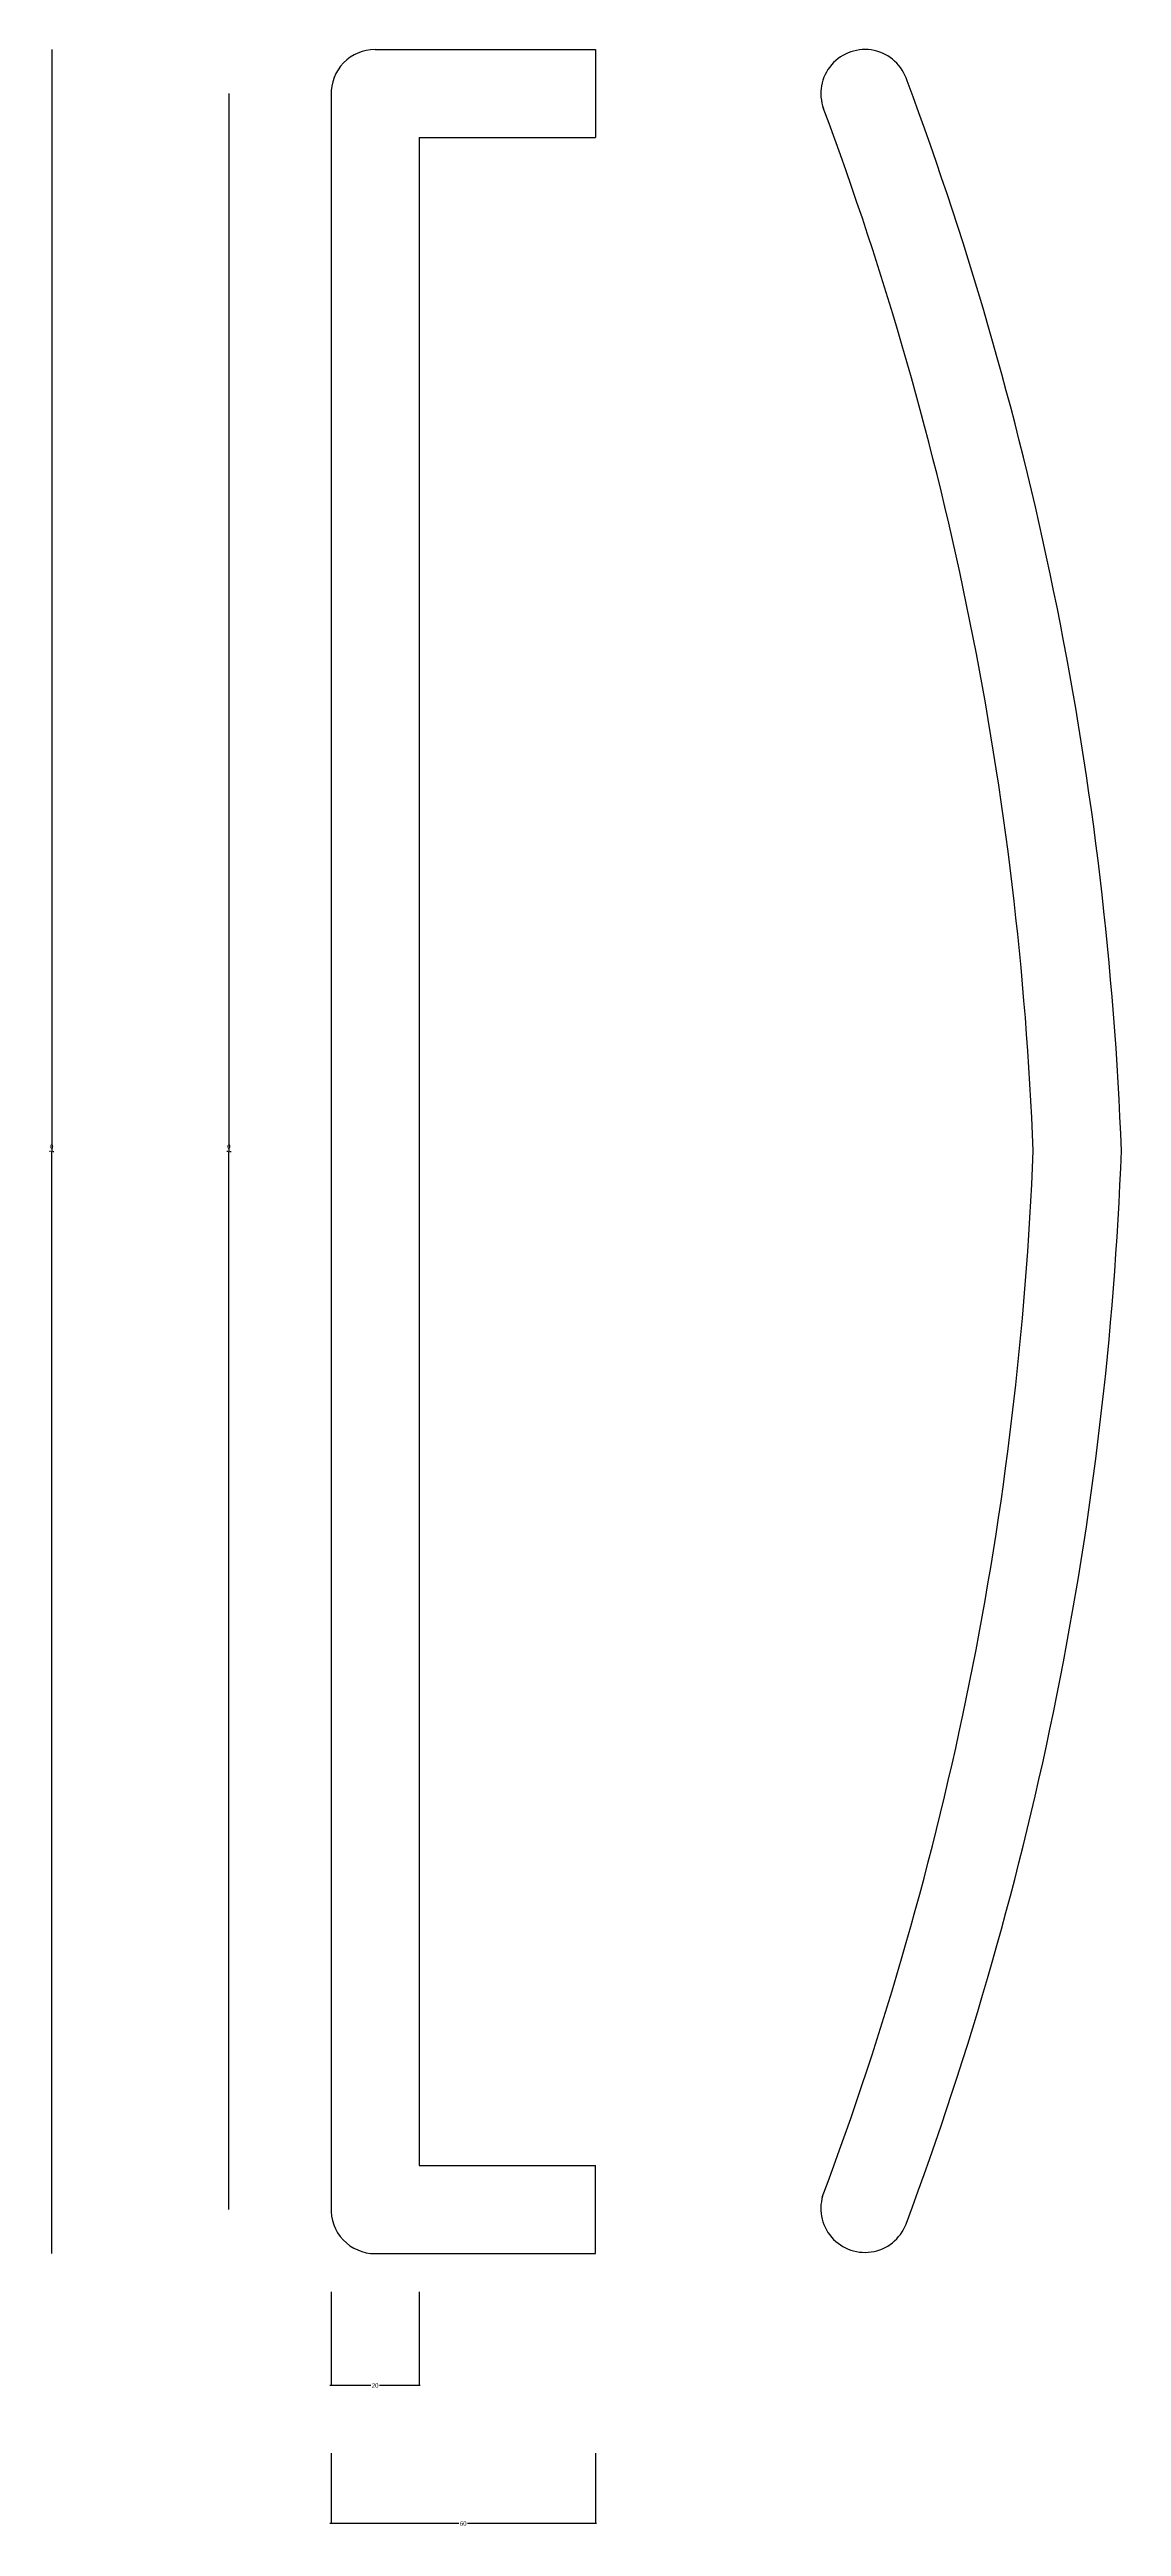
# Model space of a CAD drawing. Header units: metres. Extents: x 1016 to 1259, y 248 to 810.
import ezdxf

# ---------------------------------------------------------------- set-up
doc = ezdxf.new("R2010")
doc.units = ezdxf.units.M
doc.layers.add('7', color=7, linetype='Continuous')
doc.layers.add('DIM', color=3, linetype='Continuous')
doc.dimstyles.get("Standard").update_dxf_attribs({"dimtxt": 2.5, "dimasz": 2.5, "dimexe": 1.25, "dimexo": 0.625, "dimtad": 1, "dimcen": 2.5, "dimazin": 3, "dimtfac": 1, "dimtmove": 0, "dimatfit": 3})

# ---------------------------------------------------------------- blocks, each defined once
blk = doc.blocks.new('*D1')
for p, q in [((1016.55, 810.13), (1016.55, 559.99)), ((1016.3, 559.99), (1016.05, 559.99)), ((1016.55, 309.86), (1016.55, 559.99)), ((1016.55, 559.99), (1016.55, 559.99)), ((1016.8, 559.99), (1017.05, 559.99))]:
    blk.add_line(p, q)
at = {"layer": 'Defpoints'}
for p in [(1016.55, 810.13), (1016.55, 559.99), (1016.55, 309.86)]:
    blk.add_point(p, dxfattribs=at)
at = {"layer": 'DIM', "insert": (1016.55, 561.115), "char_height": 1, "attachment_point": 5}
blk.add_mtext('0', dxfattribs=at)
blk = doc.blocks.new('*D2')
for p, q in [((1056.76, 800.13), (1056.76, 559.99)), ((1056.51, 559.99), (1056.26, 559.99)), ((1056.76, 319.86), (1056.76, 559.99)), ((1056.76, 559.99), (1056.76, 559.99)), ((1057.01, 559.99), (1057.26, 559.99))]:
    blk.add_line(p, q)
at = {"layer": 'Defpoints'}
for p in [(1056.76, 800.13), (1056.76, 559.99), (1056.76, 319.86)]:
    blk.add_point(p, dxfattribs=at)
at = {"layer": 'DIM', "insert": (1056.76, 561.115), "char_height": 1, "attachment_point": 5}
blk.add_mtext('0', dxfattribs=at)
blk = doc.blocks.new('*D3')
for p, q in [((1079.95, 301.16), (1079.95, 279.9)), ((1099.95, 301.16), (1099.95, 279.9)), ((1088.95, 279.9), (1079.7, 279.9)), ((1100.2, 279.9), (1090.95, 279.9))]:
    blk.add_line(p, q)
at = {"layer": 'Defpoints'}
for p in [(1079.95, 301.16), (1099.95, 301.16), (1099.95, 279.9)]:
    blk.add_point(p, dxfattribs=at)
at = {"layer": 'DIM', "insert": (1089.95, 279.9), "char_height": 1, "attachment_point": 5}
blk.add_mtext('20', dxfattribs=at)
blk = doc.blocks.new('*D4')
for p, q in [((1079.95, 264.58), (1079.95, 248.58)), ((1139.95, 264.58), (1139.95, 248.58)), ((1108.95, 248.58), (1079.7, 248.58)), ((1140.2, 248.58), (1110.95, 248.58))]:
    blk.add_line(p, q)
at = {"layer": 'Defpoints'}
for p in [(1079.95, 264.58), (1139.95, 264.58), (1139.95, 248.58)]:
    blk.add_point(p, dxfattribs=at)
at = {"layer": 'DIM', "insert": (1109.95, 248.58), "char_height": 1, "attachment_point": 5}
blk.add_mtext('60', dxfattribs=at)

msp = doc.modelspace()

# ---------------------------------------------------------------- linework, layer by layer
at = {"layer": '7'}
for p, q in [((1089.95, 810.13), (1139.95, 810.13)), ((1139.95, 810.13), (1139.95, 790.13)), ((1079.95, 799.86), (1079.95, 320.13)), ((1099.95, 790.13), (1099.95, 329.86)), ((1099.95, 790.13), (1139.95, 790.13)), ((1099.95, 329.86), (1139.95, 329.86)), ((1139.95, 309.86), (1139.95, 329.86)), ((1089.95, 309.86), (1139.95, 309.86))]:
    msp.add_line(p, q, dxfattribs=at)
for points in [[(1210.56, 316.8, 0.08), (1259.37, 560.13, 0.08), (1210.7, 803.05, 0.08)], [(1191.45, 322.65, 0.08), (1239.34, 560.13, 0.08), (1191.67, 796.89)]]:
    msp.add_lwpolyline(points, format="xyb", dxfattribs=at)
for centre, radius, start, end in [((1089.95, 800.13), 10, 90, 181.59), ((1201.13, 800.13), 10, 16.97, 200.21), ((1201.13, 320.13), 10, 159.79, 343.03), ((1089.95, 319.87), 10.01, 176.88, 270)]:
    msp.add_arc(centre, radius, start, end, dxfattribs=at)

# ---------------------------------------------------------------- dimensions: what is measured, and where the dimension line sits
at = {"layer": 'DIM'}
for base, p1, p2, picture, middle in [((1016.55, 559.99), (1016.55, 810.13), (1016.55, 309.86), '*D1', (1016.55, 561.115)), ((1056.76, 559.99), (1056.76, 800.13), (1056.76, 319.86), '*D2', (1056.76, 561.115)), ((1099.95, 279.9), (1099.95, 301.16), (1079.95, 301.16), '*D3', (1089.95, 279.9)), ((1139.95, 248.58), (1139.95, 264.58), (1079.95, 264.58), '*D4', (1109.95, 248.58))]:
    dim = msp.add_linear_dim(base=base, p1=p1, p2=p2, dimstyle='Standard', dxfattribs=at)
    dim.commit()
    dim.dimension.update_dxf_attribs({"geometry": picture, "text_midpoint": middle})

doc.saveas('drawing.dxf')
